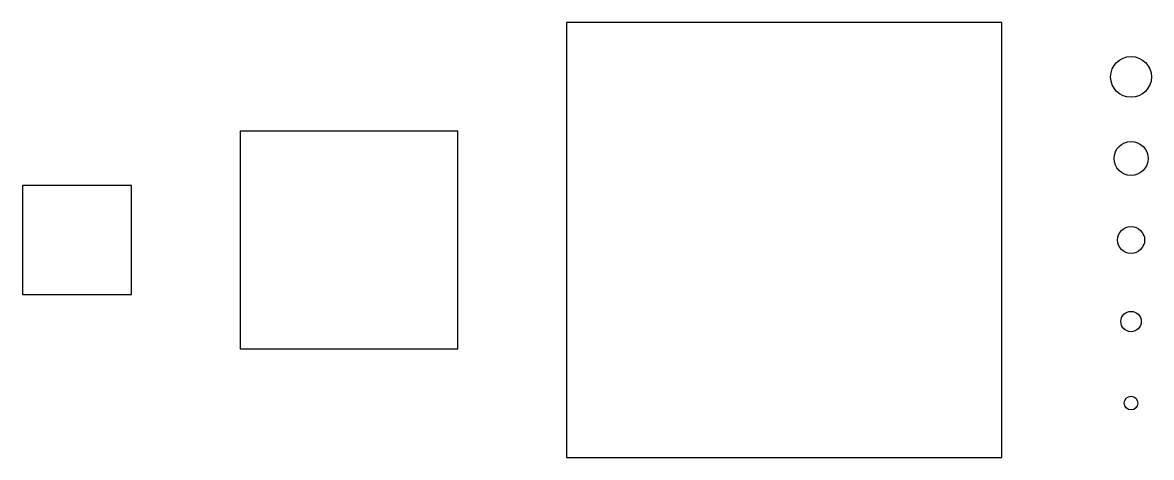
# Model space of a CAD drawing. Header units: inches. Extents: x 1 to 11.4, y 1 to 5.
import ezdxf

# ---------------------------------------------------------------- set-up
doc = ezdxf.new("R2010")
doc.units = ezdxf.units.IN
doc.header["$MEASUREMENT"] = 0
for name, color, linetype in [('HOLES', 7, 'Continuous'), ('HOLES_SMALL', 7, 'Continuous'), ('SQUARES', 7, 'Continuous')]:
    doc.layers.add(name, color=color, linetype=linetype)

msp = doc.modelspace()

# ---------------------------------------------------------------- linework, layer by layer
at = {"layer": 'HOLES'}
for centre, radius in [((11.1875, 4.5), 0.1875), ((11.1875, 3.75), 0.1562), ((11.1875, 3), 0.125), ((11.1875, 2.25), 0.0938)]:
    msp.add_circle(centre, radius, dxfattribs=at)
at = {"layer": 'HOLES_SMALL'}
msp.add_circle((11.1875, 1.5), 0.0625, dxfattribs=at)
at = {"layer": 'SQUARES'}
for points in [[(6, 1), (10, 1), (10, 5), (6, 5)], [(3, 2), (5, 2), (5, 4), (3, 4)], [(1, 2.5), (2, 2.5), (2, 3.5), (1, 3.5)]]:
    msp.add_lwpolyline(points, close=True, dxfattribs=at)

doc.saveas('drawing.dxf')
